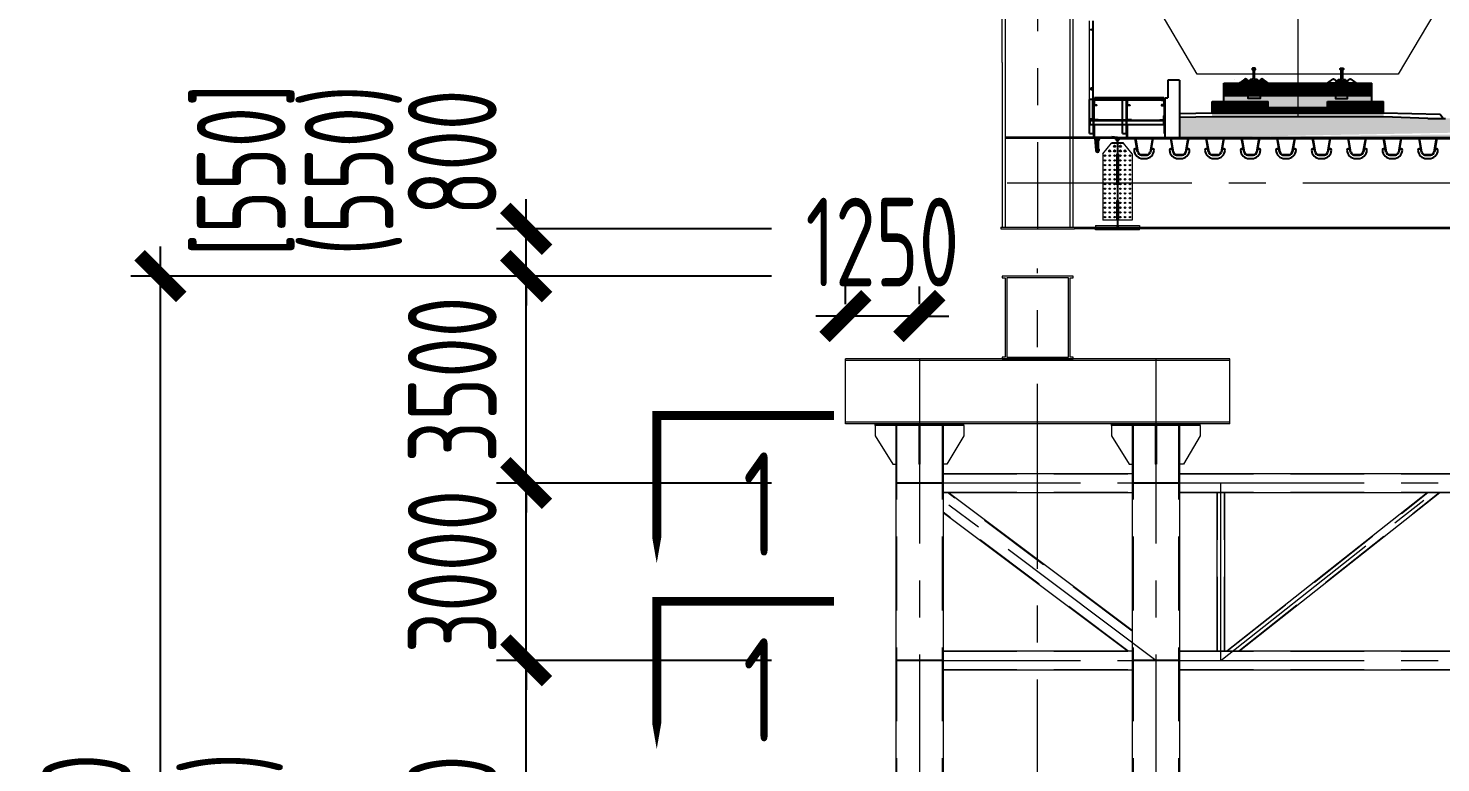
# Model space of a CAD drawing. Extents: x -2876908 to 633791, y -1383861 to 872234.
# Drawn here: x -1526390 to -1502502, y -113428 to -101004 of the extents above; entities that cross this region are included whole.
import ezdxf
from ezdxf.enums import TextEntityAlignment as Align

# ---------------------------------------------------------------- set-up
doc = ezdxf.new("R2010")
doc.units = 0
doc.header["$LTSCALE"] = 5
doc.header["$MEASUREMENT"] = 0
for name, pattern in [('CENTER', [2, 1.25, -0.25, 0.25, -0.25]), ('DASH', [0.35, 0.25, -0.1]), ('DASHED', [0.75, 0.5, -0.25])]:
    doc.linetypes.add(name, pattern=pattern)
doc.layers.get('0').update_dxf_attribs({"linetype": 'CONTINUOUS', "lineweight": 25})
doc.layers.get('DEFPOINTS').update_dxf_attribs({"color": 35, "linetype": 'CONTINUOUS', "lineweight": 13})
for name, color, linetype in [('2', 2, 'DASHED'), ('3', 3, 'CONTINUOUS'), ('4', 4, 'CONTINUOUS'), ('尺寸线', 3, 'CONTINUOUS')]:
    doc.layers.add(name, color=color, linetype=linetype)
for name, color, linetype, lineweight in [('3中心线', 6, 'CENTER', 18), ('4虚线', 2, 'DASHED', 18), ('5标注', 3, 'CONTINUOUS', 15), ('6文本', 7, 'CONTINUOUS', 15), ('8轮廓线', 4, 'CONTINUOUS', 15), ('DIM', 3, 'CONTINUOUS', 0)]:
    doc.layers.add(name, color=color, linetype=linetype, lineweight=lineweight)
doc.styles.add('TSSD_Dimension', font='tssdeng.shx', dxfattribs={"width": 0.7, "bigfont": 'hztxt.shx'})
doc.styles.add('TSSD_NORM', font='tssdeng.shx', dxfattribs={"width": 0.7, "bigfont": 'hztxt.shx'})
doc.dimstyles.new('TSSD_100_100', dxfattribs={"dimtxt": 300, "dimasz": 100, "dimexe": 100, "dimexo": 250, "dimgap": 100, "dimtad": 1, "dimdec": 0, "dimzin": 0, "dimdsep": 46, "dimtxsty": 'TSSD_Dimension', "dimblk": 'ARCHTICK', "dimblk1": 'ARCHTICK', "dimblk2": 'ARCHTICK', "dimcen": 0, "dimdle": 100, "dimclrt": 7, "dimadec": 0, "dimazin": 0, "dimtfac": 1, "dimtdec": 0, "dimtix": 1, "dimtmove": 2, "dimatfit": 3, "dimfxl": 1, "dimtolj": 1, "dimtzin": 0, "dimarcsym": 0})
pattern_1 = [(45, (-2233.15496, 2225.79422), (-0.1, 0.1), [])]

# ---------------------------------------------------------------- blocks, each defined once
blk = doc.blocks.new('CRTS3型板式无砟轨道')
at = {"layer": '3', "ltscale": 2.5}
h = blk.add_hatch(dxfattribs=at)
h.set_pattern_fill('JIS_WOOD', color=252, scale=0.2, style=0)
h.set_pattern_definition(pattern_1)
h.paths.add_polyline_path([(12.5, 3), (12.5, 5.1), (-12.5, 5.1), (-12.5, 3)])
h = blk.add_hatch(dxfattribs=at)
h.set_pattern_fill('JIS_WOOD', color=252, scale=0.2, style=0)
h.set_pattern_definition(pattern_1)
h.paths.add_polyline_path([(-5.08, 5.1, 0.682497), (-5.06, 5.15), (-5.93, 5.77, 0.409147), (-6.33, 5.64), (-6.45, 5.42, -0.526545), (-6.47, 5.42), (-6.5, 5.46, 0.220916), (-6.51, 5.46), (-8.38, 5.46, 0.220916), (-8.4, 5.46), (-8.42, 5.42, -0.526545), (-8.45, 5.42), (-8.57, 5.64, 0.409147), (-8.97, 5.77), (-9.84, 5.15, 0.682497), (-9.82, 5.1)])
h = blk.add_hatch(dxfattribs=at)
h.set_pattern_fill('AR-CONC', color=252, scale=0.005, style=0)
h.set_pattern_definition([(50, (-2233.155, 2236.2254), (0.91092334, -0.07969543), [0.09525, -1.04775]), (355, (-2233.155, 2236.2254), (-0.17621413, 0.95528321), [0.0762, -0.8382]), (100.451, (-2233.07905, 2236.2188), (0.7347125, 0.87558344), [0.08095, -0.89045]), (46.1842, (-2233.155, 2236.4794), (1.3553952, -0.21021164), [0.142875, -1.571625]), (96.6356, (-2233.042, 2236.4619), (1.18702117, 1.2371278), [0.121425, -1.335675]), (351.184, (-2233.155, 2236.4794), (1.187023, 1.2371256), [0.1143, -1.2573]), (21, (-2233.028, 2236.4159), (0.7580744, -0.5113276), [0.09525, -1.04775]), (326, (-2233.028, 2236.4159), (0.30901014, 0.92093983), [0.0762, -0.8382]), (71.4514, (-2232.9648, 2236.3733), (1.06708245, 0.4096143), [0.08095, -0.89045]), (37.5, (-2233.15496, 2236.22544), (0.015443016, 0.422775194), [0, -0.82804, 0, -0.8509, 0, -0.841375]), (7.5, (-2233.15496, 2236.22544), (0.33409831, 0.500902874), [0, -0.48514, 0, -0.80899, 0, -0.320675]), (327.5, (-2233.43817, 2236.22544), (0.677952976, -0.02864372), [0, -0.3175, 0, -0.9906, 0, -1.31445]), (317.5, (-2233.5652, 2236.22544), (0.74064591, 0.12713246), [0, -0.41275, 0, -0.65786, 0, -0.93345])])
h.paths.add_polyline_path([(12.5, 3), (-12.5, 3), (-12.5, 2), (-5, 2), (-5, 1), (5, 1), (5, 2), (12.5, 2)])
h = blk.add_hatch(dxfattribs=at)
h.set_pattern_fill('JIS_WOOD', color=252, scale=0.2, style=0)
h.set_pattern_definition(pattern_1)
h.paths.add_polyline_path([(14.5, 0), (14.5, 2), (5, 2), (5, 1), (-5, 1), (-5, 2), (-14.5, 2), (-14.5, 0)])
at = {"layer": '3'}
for p, q in [((-12.5, 5.1), (12.5, 5.1)), ((-12.5, 2), (-12.5, 5.1)), ((12.5, 2), (12.5, 5.1)), ((-12.5, 3), (12.5, 3)), ((-14.5, 2), (-5, 2)), ((-14.5, 0), (-14.5, 2)), ((-14.5, 0), (14.5, 0)), ((-5, 1), (-5, 2)), ((-5, 1), (5, 1)), ((5, 2), (14.5, 2)), ((5, 1), (5, 2)), ((14.5, 0), (14.5, 2))]:
    blk.add_line(p, q, dxfattribs=at)
for points in [[(-7.34, 5.93), (-7.34, 7.32, -0.414214), (-7.24, 7.42), (-7.18, 7.42), (-7.18, 7.52, 0.414214), (-7.27, 7.62), (-7.62, 7.62, 0.414214), (-7.72, 7.52), (-7.72, 7.42), (-7.65, 7.42, -0.414214), (-7.55, 7.32), (-7.55, 5.93, -0.414214), (-7.75, 5.73), (-7.93, 5.73, 0.414214), (-8.13, 5.53), (-6.76, 5.53, 0.414233), (-6.96, 5.73), (-7.14, 5.73, -0.414214), (-7.34, 5.93)], [(7.34, 5.93), (7.34, 7.32, 0.414214), (7.24, 7.42), (7.17, 7.42), (7.17, 7.52, -0.414214), (7.27, 7.62), (7.62, 7.62, -0.414214), (7.72, 7.52), (7.72, 7.42), (7.65, 7.42, 0.414214), (7.55, 7.32), (7.55, 5.93, 0.414214), (7.75, 5.73), (7.93, 5.73, -0.414214), (8.13, 5.53), (6.76, 5.53, -0.414233), (6.96, 5.73), (7.14, 5.73, 0.414214), (7.34, 5.93)]]:
    blk.add_lwpolyline(points, format="xyb", dxfattribs=at)
blk.add_lwpolyline([(-10.66, 5.73), (-10.66, 5.73)], dxfattribs=at)
for points in [[(-9.82, 5.1), (-5.08, 5.1, 0.782963), (-5.06, 5.16), (-5.93, 5.77, 0.409147), (-6.33, 5.64), (-6.45, 5.42, -0.526545), (-6.47, 5.42), (-6.5, 5.46, 0.220916), (-6.51, 5.46), (-8.38, 5.46, 0.220916), (-8.4, 5.46), (-8.42, 5.42, -0.526545), (-8.45, 5.42), (-8.57, 5.64, 0.409147), (-8.97, 5.77), (-9.83, 5.16, 0.782963)], [(9.82, 5.1), (5.08, 5.1, -0.782963), (5.06, 5.16), (5.93, 5.77, -0.409147), (6.33, 5.64), (6.45, 5.42, 0.526545), (6.47, 5.42), (6.5, 5.46, -0.220916), (6.51, 5.46), (8.38, 5.46, -0.220916), (8.4, 5.46), (8.42, 5.42, 0.526545), (8.45, 5.42), (8.57, 5.64, -0.409147), (8.97, 5.77), (9.83, 5.16, -0.782963)]]:
    blk.add_lwpolyline(points, format="xyb", close=True, dxfattribs=at)
for points in [[(-8.42, 3.95), (-6.37, 3.95), (-6.37, 2.48), (-8.42, 2.48)], [(8.42, 3.95), (6.37, 3.95), (6.37, 2.48), (8.42, 2.48)]]:
    blk.add_lwpolyline(points, close=True, dxfattribs=at)
blk = doc.blocks.new('U肋')
at = {"color": 0}
for p, q in [((-1.09, -2.32), (-1.5, 0)), ((-1.5, 0), (-1.42, 0)), ((-1.42, 0), (-1.5, 0)), ((-1.01, -2.31), (-1.42, 0)), ((1.42, 0), (1.01, -2.31)), ((1.5, 0), (1.09, -2.32)), ((1.42, 0), (1.5, 0)), ((1.5, 0), (1.42, 0)), ((-0.51, -2.72), (0.51, -2.72)), ((-0.51, -2.8), (0.51, -2.8))]:
    blk.add_line(p, q, dxfattribs=at)
at = {"color": 3}
for p, q in [((-1.24, -1.91), (-1.16, -1.9)), ((1.24, -1.91), (1.16, -1.9)), ((-0.2, -3.4), (0.2, -3.4))]:
    blk.add_line(p, q, dxfattribs=at)
blk.add_line((1.24, -1.91), (1.16, -1.9))
for centre, radius, start, end in [((-1.47, -1.96), 0.23, 10.6103, 185.0216), ((-0.2, -1.9), 1.5, 182.871, 270), ((0.2, -1.9), 1.5, 270, 357.129), ((1.47, -1.96), 0.23, 354.9784, 169.3897)]:
    blk.add_arc(centre, radius, start, end, dxfattribs=at)
at = {"color": 0}
for centre, radius, start, end in [((-0.51, -2.22), 0.58, 190.1247, 270), ((-0.51, -2.22), 0.5, 190.1247, 270), ((0.51, -2.22), 0.5, 270, 349.8753), ((0.51, -2.22), 0.58, 270, 349.8753)]:
    blk.add_arc(centre, radius, start, end, dxfattribs=at)
blk = doc.blocks.new('dds')
for points in [[(-1110465, -6396, -1), (-1110465, -6420, -1)], [(-1110385, -6396, -1), (-1110385, -6420, -1)], [(-1110305, -6396, -1), (-1110305, -6420, -1)], [(-1110205, -6396, 1), (-1110205, -6420, 1)], [(-1110125, -6396, 1), (-1110125, -6420, 1)], [(-1110045, -6396, 1), (-1110045, -6420, 1)], [(-1110465, -6476, -1), (-1110465, -6500, -1)], [(-1110465, -6556, -1), (-1110465, -6580, -1)], [(-1110465, -6636, -1), (-1110465, -6660, -1)], [(-1110385, -6476, -1), (-1110385, -6500, -1)], [(-1110385, -6556, -1), (-1110385, -6580, -1)], [(-1110385, -6636, -1), (-1110385, -6660, -1)], [(-1110305, -6476, 1), (-1110305, -6500, 1)], [(-1110305, -6556, -1), (-1110305, -6580, -1)], [(-1110305, -6636, -1), (-1110305, -6660, -1)], [(-1110205, -6476, 1), (-1110205, -6500, 1)], [(-1110205, -6556, 1), (-1110205, -6580, 1)], [(-1110205, -6636, 1), (-1110205, -6660, 1)], [(-1110125, -6476, 1), (-1110125, -6500, 1)], [(-1110125, -6556, 1), (-1110125, -6580, 1)], [(-1110125, -6636, 1), (-1110125, -6660, 1)], [(-1110045, -6476, 1), (-1110045, -6500, 1)], [(-1110045, -6556, 1), (-1110045, -6580, 1)], [(-1110045, -6636, 1), (-1110045, -6660, 1)], [(-1110465, -6716, -1), (-1110465, -6740, -1)], [(-1110465, -6796, -1), (-1110465, -6820, -1)], [(-1110465, -6876, -1), (-1110465, -6900, -1)], [(-1110385, -6716, -1), (-1110385, -6740, -1)], [(-1110385, -6796, -1), (-1110385, -6820, -1)], [(-1110385, -6876, -1), (-1110385, -6900, -1)], [(-1110305, -6716, -1), (-1110305, -6740, -1)], [(-1110305, -6796, -1), (-1110305, -6820, -1)], [(-1110305, -6876, -1), (-1110305, -6900, -1)], [(-1110205, -6716, 1), (-1110205, -6740, 1)], [(-1110205, -6796, 1), (-1110205, -6820, 1)], [(-1110205, -6876, 1), (-1110205, -6900, 1)], [(-1110125, -6716, 1), (-1110125, -6740, 1)], [(-1110125, -6796, 1), (-1110125, -6820, 1)], [(-1110125, -6876, 1), (-1110125, -6900, 1)], [(-1110045, -6716, 1), (-1110045, -6740, 1)], [(-1110045, -6796, 1), (-1110045, -6820, 1)], [(-1110045, -6876, 1), (-1110045, -6900, 1)], [(-1110465, -6956, -1), (-1110465, -6980, -1)], [(-1110465, -7036, -1), (-1110465, -7060, -1)], [(-1110465, -7116, -1), (-1110465, -7140, -1)], [(-1110385, -6956, -1), (-1110385, -6980, -1)], [(-1110385, -7036, -1), (-1110385, -7060, -1)], [(-1110385, -7116, -1), (-1110385, -7140, -1)], [(-1110305, -6956, -1), (-1110305, -6980, -1)], [(-1110305, -7036, -1), (-1110305, -7060, -1)], [(-1110305, -7116, -1), (-1110305, -7140, -1)], [(-1110205, -6956, 1), (-1110205, -6980, 1)], [(-1110205, -7036, 1), (-1110205, -7060, 1)], [(-1110205, -7116, 1), (-1110205, -7140, 1)], [(-1110125, -6956, 1), (-1110125, -6980, 1)], [(-1110125, -7036, 1), (-1110125, -7060, 1)], [(-1110125, -7116, 1), (-1110125, -7140, 1)], [(-1110045, -6956, 1), (-1110045, -6980, 1)], [(-1110045, -7036, 1), (-1110045, -7060, 1)], [(-1110045, -7116, 1), (-1110045, -7140, 1)], [(-1110465, -7196, -1), (-1110465, -7220, -1)], [(-1110465, -7276, -1), (-1110465, -7300, -1)], [(-1110465, -7356, -1), (-1110465, -7380, -1)], [(-1110385, -7196, -1), (-1110385, -7220, -1)], [(-1110385, -7276, -1), (-1110385, -7300, -1)], [(-1110385, -7356, -1), (-1110385, -7380, -1)], [(-1110305, -7196, 1), (-1110305, -7220, 1)], [(-1110305, -7276, -1), (-1110305, -7300, -1)], [(-1110305, -7356, -1), (-1110305, -7380, -1)], [(-1110205, -7196, 1), (-1110205, -7220, 1)], [(-1110205, -7276, 1), (-1110205, -7300, 1)], [(-1110205, -7356, 1), (-1110205, -7380, 1)], [(-1110125, -7196, 1), (-1110125, -7220, 1)], [(-1110125, -7276, 1), (-1110125, -7300, 1)], [(-1110125, -7356, 1), (-1110125, -7380, 1)], [(-1110045, -7196, 1), (-1110045, -7220, 1)], [(-1110045, -7276, 1), (-1110045, -7300, 1)], [(-1110045, -7356, 1), (-1110045, -7380, 1)], [(-1110465, -7436, -1), (-1110465, -7460, -1)], [(-1110385, -7436, -1), (-1110385, -7460, -1)], [(-1110305, -7436, -1), (-1110305, -7460, -1)], [(-1110205, -7436, 1), (-1110205, -7460, 1)], [(-1110125, -7436, 1), (-1110125, -7460, 1)], [(-1110045, -7436, 1), (-1110045, -7460, 1)]]:
    blk.add_hatch(color=256).paths.add_polyline_path(points)
at = {"layer": '3', "ltscale": 0.01}
h = blk.add_hatch(dxfattribs=at)
h.set_pattern_fill('AR-CONC', color=256, style=0)
h.set_pattern_definition([(50, (-871281.92, 668068.76), (182.18467, -15.939086), [19.05, -209.55]), (355, (-871281.92, 668068.76), (-35.242826, 191.056643), [15.24, -167.64]), (100.451, (-871266.74, 668067.43), (146.9425, 175.116688), [16.19, -178.09]), (46.1842, (-871281.92, 668119.56), (271.07904, -42.04233), [28.575, -314.325]), (96.6356, (-871259.33, 668116.05), (237.40423, 247.42556), [24.285, -267.135]), (351.184, (-871281.92, 668119.56), (237.40461, 247.42512), [22.86, -251.46]), (21, (-871256.52, 668106.86), (151.61488, -102.26552), [19.05, -209.55]), (326, (-871256.52, 668106.86), (61.80203, 184.187966), [15.24, -167.64]), (71.4514, (-871243.89, 668098.34), (213.41649, 81.922858), [16.19, -178.09]), (37.5, (-871281.92, 668068.76), (3.088603, 84.555039), [0, -165.608, 0, -170.18, 0, -168.275]), (7.5, (-871281.92, 668068.76), (66.819663, 100.180575), [0, -97.028, 0, -161.798, 0, -64.135]), (327.5, (-871338.564, 668068.76), (135.590595, -5.728744), [0, -63.5, 0, -198.12, 0, -262.89]), (317.5, (-871363.96, 668068.76), (148.129181, 25.426491), [0, -82.55, 0, -131.572, 0, -186.69])])
edge = h.paths.add_edge_path()
edge.add_line((-1109196, -5762), (-1109205, -6101))
edge.add_line((-1108655, -5751), (-1109196, -5762))
edge.add_line((-1105755, -5751), (-1108655, -5751))
edge.add_line((-1105005, -5778), (-1105755, -5751))
edge.add_line((-1105005, -5778), (-1104705, -5778))
edge.add_line((-1104405, -5778), (-1104705, -5778))
edge.add_line((-1104405, -5778), (-1103655, -5751))
edge.add_line((-1103655, -5751), (-1100755, -5751))
edge.add_line((-1100755, -5751), (-1100205, -5762))
edge.add_line((-1100205, -5762), (-1100205, -5938))
edge.add_line((-1109205, -6107), (-1109205, -6095))
edge.add_line((-1109150, -6101), (-1100205, -6101))
edge.add_line((-1100205, -6101), (-1100205, -6001))
at = {"layer": '4'}
for points in [[(-1110385, -6316, -1), (-1110385, -6340, -1)], [(-1110305, -6236, -1), (-1110305, -6260, -1)], [(-1110305, -6316, -1), (-1110305, -6340, -1)], [(-1110205, -6236, 1), (-1110205, -6260, 1)], [(-1110205, -6316, 1), (-1110205, -6340, 1)], [(-1110125, -6316, 1), (-1110125, -6340, 1)]]:
    blk.add_hatch(color=4, dxfattribs=at).paths.add_polyline_path(points)
for p, q in [((-1110505, -6377), (-1110355, -6198)), ((-1110005, -6377), (-1110155, -6198)), ((-1105155, -6117), (-1104855, -6117)), ((-1110505, -6377), (-1110505, -7498)), ((-1110005, -6377), (-1110005, -7498)), ((-1110625, -7589), (-1109885, -7589)), ((-1110625, -7589), (-1110625, -7617)), ((-1110625, -7661), (-1110625, -7641)), ((-1110005, -7498), (-1110505, -7498)), ((-1110265, -7589), (-1110265, -7661)), ((-1110245, -7589), (-1110245, -7661)), ((-1109885, -7589), (-1109885, -7617)), ((-1109885, -7661), (-1109885, -7641)), ((-1109885, -7661), (-1110625, -7661))]:
    blk.add_line(p, q)
for centre in [(-1110465, -6408), (-1110385, -6408), (-1110305, -6408), (-1110205, -6408), (-1110125, -6408), (-1110045, -6408), (-1110465, -6488), (-1110465, -6568), (-1110465, -6648), (-1110385, -6488), (-1110385, -6568), (-1110385, -6648), (-1110305, -6488), (-1110305, -6568), (-1110305, -6648), (-1110205, -6488), (-1110205, -6568), (-1110205, -6648), (-1110125, -6488), (-1110125, -6568), (-1110125, -6648), (-1110045, -6488), (-1110045, -6568), (-1110045, -6648), (-1110465, -6728), (-1110465, -6808), (-1110465, -6888), (-1110385, -6728), (-1110385, -6808), (-1110385, -6888), (-1110305, -6728), (-1110305, -6808), (-1110305, -6888), (-1110205, -6728), (-1110205, -6808), (-1110205, -6888), (-1110125, -6728), (-1110125, -6808), (-1110125, -6888), (-1110045, -6728), (-1110045, -6808), (-1110045, -6888), (-1110465, -6968), (-1110465, -7048), (-1110465, -7128), (-1110385, -6968), (-1110385, -7048), (-1110385, -7128), (-1110305, -6968), (-1110305, -7048), (-1110305, -7128), (-1110205, -6968), (-1110205, -7048), (-1110205, -7128), (-1110125, -6968), (-1110125, -7048), (-1110125, -7128), (-1110045, -6968), (-1110045, -7048), (-1110045, -7128), (-1110465, -7208), (-1110465, -7288), (-1110465, -7368), (-1110385, -7208), (-1110385, -7288), (-1110385, -7368), (-1110305, -7208), (-1110305, -7288), (-1110305, -7368), (-1110205, -7208), (-1110205, -7288), (-1110205, -7368), (-1110125, -7208), (-1110125, -7288), (-1110125, -7368), (-1110045, -7208), (-1110045, -7288), (-1110045, -7368), (-1110465, -7448), (-1110385, -7448), (-1110305, -7448), (-1110205, -7448), (-1110125, -7448), (-1110045, -7448)]:
    blk.add_circle(centre, 12)
at = {"layer": '2', "color": 2, "linetype": 'DASHED', "ltscale": 0.5}
for p, q in [((-1110265, -6198), (-1110265, -7498)), ((-1110245, -6198), (-1110245, -7498))]:
    blk.add_line(p, q, dxfattribs=at)
at = {"layer": '3', "color": 3}
for p, q in [((-1108655, -5691), (-1109205, -5702)), ((-1105755, -5691), (-1108655, -5691)), ((-1104796, -5710), (-1105755, -5691))]:
    blk.add_line(p, q, dxfattribs=at)
at = {"layer": '3', "ltscale": 2.5}
blk.add_line((-1104755, -5773), (-1104796, -5710), dxfattribs=at)
at = {"layer": '3中心线', "ltscale": 500}
for p, q in [((-1111605, 8823), (-1111605, -7645)), ((-1107205, 2221), (-1107205, -5751)), ((-1112121, -6867), (-1097255, -6867))]:
    blk.add_line(p, q, dxfattribs=at)
at = {"layer": '4', "color": 4}
for p, q in [((-1109205, -5129), (-1109405, -5129)), ((-1109405, -5129), (-1109405, -5427)), ((-1109205, -5129), (-1109205, -6101)), ((-1110655, -5459), (-1110730, -5459)), ((-1110730, -6033), (-1110730, -5459)), ((-1110726, -5793), (-1110726, -5459)), ((-1110669, -5793), (-1110669, -5459)), ((-1110663, -6033), (-1110663, -5459)), ((-1110655, -5808), (-1110655, -5468)), ((-1110645, -5459), (-1110645, -5427)), ((-1109473, -5427), (-1110645, -5427)), ((-1109463, -5459), (-1110645, -5459)), ((-1110095, -5467), (-1110609, -5467)), ((-1110170, -5467), (-1110170, -5459)), ((-1110170, -5811), (-1110170, -5467)), ((-1110103, -5467), (-1110103, -5459)), ((-1110103, -6033), (-1110103, -5467)), ((-1110095, -6101), (-1110095, -5468)), ((-1109509, -5467), (-1110049, -5467)), ((-1109473, -5459), (-1109473, -5427)), ((-1109463, -5468), (-1109463, -6034)), ((-1109455, -5469), (-1109463, -5469)), ((-1109455, -5427), (-1109455, -6101)), ((-1109455, -5427), (-1109405, -5427)), ((-1109455, -5469), (-1109455, -6034)), ((-1110651, -5733), (-1110651, -5559)), ((-1110091, -5733), (-1110091, -5559)), ((-1110663, -5793), (-1110726, -5793)), ((-1110020, -5808), (-1110720, -5808)), ((-1110720, -5808), (-1110720, -5883)), ((-1110720, -5816), (-1109478, -5816)), ((-1110720, -5883), (-1109478, -5883)), ((-1110655, -5883), (-1110655, -5808)), ((-1110655, -6089), (-1110655, -5883)), ((-1110643, -5893), (-1110655, -5893)), ((-1110643, -6089), (-1110643, -5893)), ((-1110170, -5883), (-1110170, -5808)), ((-1110170, -6033), (-1110170, -5883)), ((-1110095, -5893), (-1110083, -5893)), ((-1110083, -6101), (-1110083, -5893)), ((-1110020, -5808), (-1109478, -5808)), ((-1109478, -5816), (-1109520, -5816)), ((-1109478, -5816), (-1109520, -5816)), ((-1109478, -5808), (-1109478, -5883)), ((-1109463, -5883), (-1109463, -5808)), ((-1109463, -5883), (-1109463, -5808)), ((-1110730, -6033), (-1110655, -6033)), ((-1110636, -6117), (-1110622, -6319)), ((-1110603, -6117), (-1110603, -6317)), ((-1110583, -6117), (-1110583, -6317)), ((-1110155, -6198), (-1110355, -6198)), ((-1110255, -6101), (-1110351, -6089)), ((-1110255, -6117), (-1110255, -6101)), ((-1110255, -6101), (-1099155, -6101)), ((-1110255, -6117), (-1099055, -6117)), ((-1110170, -6033), (-1110095, -6033)), ((-1109455, -6034), (-1109463, -6034)), ((-1109455, -6034), (-1109463, -6034)), ((-1109455, -6034), (-1109463, -6034)), ((-1109455, -6034), (-1109463, -6034)), ((-1110603, -6317), (-1110583, -6317)), ((-1110603, -6317), (-1110583, -6317))]:
    blk.add_line(p, q, dxfattribs=at)
for points in [[(-1110655, -5459), (-1110607, -5459), (-1110607, -5463, -0.414214), (-1110611, -5467), (-1110641, -5467, 0.414214), (-1110650, -5476), (-1110650, -5542, 0.414214), (-1110641, -5550), (-1110611, -5550, -0.414214), (-1110607, -5555), (-1110607, -5559), (-1110655, -5559)], [(-1110095, -5459), (-1110047, -5459), (-1110047, -5463, -0.414214), (-1110051, -5467), (-1110081, -5467, 0.414214), (-1110090, -5476), (-1110090, -5542, 0.414214), (-1110081, -5550), (-1110051, -5550, -0.414214), (-1110047, -5555), (-1110047, -5559), (-1110095, -5559)], [(-1109463, -5459), (-1109511, -5459), (-1109511, -5463, 0.414214), (-1109507, -5467), (-1109477, -5467, -0.414214), (-1109468, -5476), (-1109468, -5542, -0.414214), (-1109477, -5550), (-1109507, -5550, 0.414214), (-1109511, -5555), (-1109511, -5559), (-1109463, -5559)], [(-1110580, -5808), (-1110580, -5806, 0.414214), (-1110584, -5802), (-1110640, -5802, -0.414214), (-1110649, -5793), (-1110649, -5737, 0.414214), (-1110653, -5733), (-1110655, -5733), (-1110655, -5808)], [(-1110020, -5808), (-1110020, -5806, 0.414214), (-1110024, -5802), (-1110080, -5802, -0.414214), (-1110089, -5793), (-1110089, -5737, 0.414214), (-1110093, -5733), (-1110095, -5733), (-1110095, -5808)], [(-1109538, -5808), (-1109538, -5806, -0.414214), (-1109534, -5802), (-1109478, -5802, 0.414214), (-1109469, -5793), (-1109469, -5737, -0.414214), (-1109465, -5733), (-1109463, -5733), (-1109463, -5808)]]:
    blk.add_lwpolyline(points, format="xyb", close=True, dxfattribs=at)
for centre, radius in [((-1110693, -5277), 15), ((-1110385, -6328), 12), ((-1110305, -6248), 12), ((-1110305, -6328), 12), ((-1110205, -6248), 12), ((-1110205, -6328), 12), ((-1110125, -6328), 12)]:
    blk.add_circle(centre, radius, dxfattribs=at)
for centre, radius, start, end in [((-1110583, -6117), 30, 270, 0), ((-1110255, -6117), 35, 180, 0), ((-1110593, -6317), 30, 183.7011, 70.5288), ((-1110593, -6317), 30, 183.7011, 70.5288)]:
    blk.add_arc(centre, radius, start, end, dxfattribs=at)
at = {"layer": '8轮廓线'}
for p, q in [((-1112205, -4830), (-1112205, 8823)), ((-1112155, 8823), (-1112155, -7563)), ((-1111055, -7617), (-1111055, 8823)), ((-1111005, -7617), (-1111005, 8823)), ((-1110726, -5459), (-1110726, -4127)), ((-1110669, -5459), (-1110669, -4127)), ((-1110663, -5459), (-1110663, -4127)), ((-1112205, -4830), (-1112205, -7617)), ((-1112155, -4830), (-1112155, -7617)), ((-1112155, -6089), (-1110351, -6089)), ((-1110255, -6117), (-1112155, -6117)), ((-1112230, -7617), (-1109155, -7617)), ((-1112230, -7617), (-1112230, -7645)), ((-1110980, -7617), (-1110980, -7645)), ((-1110980, -7641), (-1098430, -7641)), ((-1109155, -7617), (-1100255, -7617)), ((-1112230, -7645), (-1110980, -7645))]:
    blk.add_line(p, q, dxfattribs=at)
blk.add_lwpolyline([(-1109645, -3779), (-1109645, -1029), (-1108905, 471), (-1107855, 2221), (-1106555, 2221), (-1105505, 471), (-1104765, -1029), (-1104765, -3779), (-1105505, -5029), (-1108905, -5029)], close=True, dxfattribs=at)
blk.add_circle((-1110693, -4277), 15, dxfattribs=at)
at = {"layer": '尺寸线'}
for p, q in [((-1108655, -5751), (-1109205, -5762)), ((-1105755, -5751), (-1108655, -5751)), ((-1105005, -5778), (-1105755, -5751)), ((-1105005, -5778), (-1104705, -5778)), ((-1110255, -6117), (-1110255, -7617))]:
    blk.add_line(p, q, dxfattribs=at)
at = {"xscale": 100, "yscale": 100, "zscale": 100}
for p in [(-1109205, -6117), (-1108005, -6117), (-1107405, -6117)]:
    blk.add_blockref('U肋', p, dxfattribs=at)
at = {"layer": '3', "color": 6, "xscale": 100, "yscale": 100, "zscale": 100}
blk.add_blockref('CRTS3型板式无砟轨道', (-1107205, -5691), dxfattribs=at)
at = {"layer": '4', "color": 4, "xscale": 100, "yscale": 100, "zscale": 100}
blk.add_blockref('U肋', (-1109805, -6117), dxfattribs=at)
blk.add_blockref('U肋', (-1109805, -6117), dxfattribs=at)
at = {"layer": '尺寸线', "xscale": 100, "yscale": 100, "zscale": 100}
for p in [(-1109205, -6117), (-1108605, -6117), (-1108605, -6117), (-1108005, -6117), (-1107405, -6117), (-1106805, -6117), (-1106805, -6117), (-1106205, -6117), (-1106205, -6117), (-1105605, -6117), (-1105605, -6117), (-1105005, -6117)]:
    blk.add_blockref('U肋', p, dxfattribs=at)
blk = doc.blocks.new('_ArchTick')
at = {"color": 0, "linetype": 'ByBlock', "const_width": 0.5}
blk.add_lwpolyline([(-0.707, -0.707), (0.707, 0.707)], dxfattribs=at)
blk = doc.blocks.new('*D2281')
at = {"layer": 'DEFPOINTS', "color": 0, "transparency": 16777216}
for p in [(-1517969, -111696), (-1512569, -111696), (-1512569, -117696)]:
    blk.add_point(p, dxfattribs=at)
at = {"layer": 'DIM', "color": 0, "lineweight": -2, "transparency": 16777216}
for p, q in [((-1517969, -118196), (-1517969, -111196)), ((-1513819, -111696), (-1518469, -111696)), ((-1513819, -117696), (-1518469, -117696))]:
    blk.add_line(p, q, dxfattribs=at)
at = {"layer": 'DIM', "color": 0, "lineweight": -2, "transparency": 16777216, "xscale": 500, "yscale": 500, "zscale": 500}
for p, rotation in [((-1517969, -111696), 90), ((-1517969, -117696), 270)]:
    blk.add_blockref('_ArchTick', p, dxfattribs=dict(at, rotation=rotation))
at = {"layer": 'DIM', "color": 7, "transparency": 16777216, "insert": (-1519219, -114696), "char_height": 1500, "attachment_point": 5, "rotation": 90, "style": 'TSSD_Dimension'}
blk.add_mtext('\\A1;6000', dxfattribs=at)
blk = doc.blocks.new('*D2282')
at = {"layer": 'DEFPOINTS', "color": 0, "transparency": 16777216}
for p in [(-1517969, -108696), (-1512569, -108696), (-1512569, -111696)]:
    blk.add_point(p, dxfattribs=at)
at = {"layer": 'DIM', "color": 0, "lineweight": -2, "transparency": 16777216}
for p, q in [((-1517969, -108696), (-1517969, -108196)), ((-1513819, -108696), (-1518469, -108696)), ((-1517969, -111696), (-1517969, -108696)), ((-1513819, -111696), (-1518469, -111696)), ((-1517969, -111696), (-1517969, -112196))]:
    blk.add_line(p, q, dxfattribs=at)
at = {"layer": 'DIM', "color": 0, "lineweight": -2, "transparency": 16777216, "xscale": 500, "yscale": 500, "zscale": 500}
for p, rotation in [((-1517969, -108696), 270), ((-1517969, -111696), 90)]:
    blk.add_blockref('_ArchTick', p, dxfattribs=dict(at, rotation=rotation))
at = {"layer": 'DIM', "color": 7, "transparency": 16777216, "insert": (-1519219, -110196), "char_height": 1500, "attachment_point": 5, "rotation": 90, "style": 'TSSD_Dimension'}
blk.add_mtext('\\A1;3000', dxfattribs=at)
blk = doc.blocks.new('*D2283')
at = {"layer": 'DEFPOINTS', "color": 0, "transparency": 16777216}
for p in [(-1517969, -105196), (-1512569, -105196), (-1512569, -108696)]:
    blk.add_point(p, dxfattribs=at)
at = {"layer": 'DIM', "color": 0, "lineweight": -2, "transparency": 16777216}
for p, q in [((-1517969, -105196), (-1517969, -104696)), ((-1513819, -105196), (-1518469, -105196)), ((-1517969, -108696), (-1517969, -105196)), ((-1513819, -108696), (-1518469, -108696)), ((-1517969, -108696), (-1517969, -109196))]:
    blk.add_line(p, q, dxfattribs=at)
at = {"layer": 'DIM', "color": 0, "lineweight": -2, "transparency": 16777216, "xscale": 500, "yscale": 500, "zscale": 500}
for p, rotation in [((-1517969, -105196), 270), ((-1517969, -108696), 90)]:
    blk.add_blockref('_ArchTick', p, dxfattribs=dict(at, rotation=rotation))
at = {"layer": 'DIM', "color": 7, "transparency": 16777216, "insert": (-1519219, -106946), "char_height": 1500, "attachment_point": 5, "rotation": 90, "style": 'TSSD_Dimension'}
blk.add_mtext('\\A1;3500', dxfattribs=at)
blk = doc.blocks.new('*D2295')
at = {"layer": 'DEFPOINTS', "color": 0, "transparency": 16777216}
for p in [(-1517969, -104396), (-1512569, -104396), (-1512569, -105196)]:
    blk.add_point(p, dxfattribs=at)
at = {"layer": 'DIM', "color": 0, "lineweight": -2, "transparency": 16777216}
for p, q in [((-1517969, -104396), (-1517969, -103896)), ((-1513819, -104396), (-1518469, -104396)), ((-1517969, -105196), (-1517969, -104396)), ((-1513819, -105196), (-1518469, -105196)), ((-1517969, -105196), (-1517969, -105696))]:
    blk.add_line(p, q, dxfattribs=at)
at = {"layer": 'DIM', "color": 0, "lineweight": -2, "transparency": 16777216, "xscale": 500, "yscale": 500, "zscale": 500}
for p, rotation in [((-1517969, -104396), 270), ((-1517969, -105196), 90)]:
    blk.add_blockref('_ArchTick', p, dxfattribs=dict(at, rotation=rotation))
at = {"layer": 'DIM', "color": 7, "transparency": 16777216, "insert": (-1519219, -103105), "char_height": 1500, "attachment_point": 5, "rotation": 90, "style": 'TSSD_Dimension'}
blk.add_mtext('\\A1;800', dxfattribs=at)
blk = doc.blocks.new('*D2296')
at = {"layer": 'DEFPOINTS', "color": 0, "transparency": 16777216}
for p in [(-1512569, -105871), (-1512569, -106921), (-1511319, -106921)]:
    blk.add_point(p, dxfattribs=at)
at = {"layer": 'DIM', "color": 0, "lineweight": -2, "transparency": 16777216}
for p, q in [((-1512569, -105671), (-1512569, -105371)), ((-1511319, -105671), (-1511319, -105371)), ((-1512569, -105871), (-1513069, -105871)), ((-1511319, -105871), (-1512569, -105871)), ((-1511319, -105871), (-1510819, -105871))]:
    blk.add_line(p, q, dxfattribs=at)
at = {"layer": 'DIM', "color": 0, "lineweight": -2, "transparency": 16777216, "xscale": 500, "yscale": 500, "zscale": 500}
blk.add_blockref('_ArchTick', (-1512569, -105871), dxfattribs=at)
at = {"layer": 'DIM', "color": 0, "lineweight": -2, "transparency": 16777216, "xscale": 500, "yscale": 500, "zscale": 500, "rotation": 180}
blk.add_blockref('_ArchTick', (-1511319, -105871), dxfattribs=at)
at = {"layer": 'DIM', "color": 7, "transparency": 16777216, "insert": (-1511944, -104621), "char_height": 1500, "attachment_point": 5, "style": 'TSSD_Dimension'}
blk.add_mtext('\\A1;1250', dxfattribs=at)
blk = doc.blocks.new('*D2297')
at = {"layer": 'DEFPOINTS', "color": 0, "transparency": 16777216}
for p in [(-1524155, -105196), (-1512569, -105196), (-1512569, -124746)]:
    blk.add_point(p, dxfattribs=at)
at = {"layer": 'DIM', "color": 0, "lineweight": -2, "transparency": 16777216}
for p, q in [((-1524155, -125246), (-1524155, -104696)), ((-1513819, -105196), (-1524655, -105196)), ((-1513819, -124746), (-1524655, -124746))]:
    blk.add_line(p, q, dxfattribs=at)
at = {"layer": 'DIM', "color": 0, "lineweight": -2, "transparency": 16777216, "xscale": 500, "yscale": 500, "zscale": 500}
for p, rotation in [((-1524155, -105196), 90), ((-1524155, -124746), 270)]:
    blk.add_blockref('_ArchTick', p, dxfattribs=dict(at, rotation=rotation))
at = {"layer": 'DIM', "color": 7, "transparency": 16777216, "insert": (-1525405, -114971), "char_height": 1500, "attachment_point": 5, "rotation": 90, "style": 'TSSD_Dimension'}
blk.add_mtext('\\A1;19550', dxfattribs=at)

msp = doc.modelspace()

# ---------------------------------------------------------------- linework, layer by layer
at = {"layer": '3中心线', "ltscale": 500}
for p, q in [((-1509319.16, -125145.73), (-1509319.16, -105065.73)), ((-1511319.16, -106595.73), (-1511319.16, -135816.319)), ((-1507319.16, -106595.73), (-1507319.16, -135816.319)), ((-1511719.16, -108695.73), (-1506919.16, -108695.73)), ((-1507319.16, -111695.73), (-1511319.16, -108695.73)), ((-1506919.16, -108695.73), (-1497919.166, -108695.73)), ((-1506219.16, -111695.73), (-1506219.16, -108695.73)), ((-1506219.16, -111695.73), (-1502419.163, -108695.73)), ((-1511719.16, -111695.73), (-1506919.16, -111695.73)), ((-1506919.16, -111695.73), (-1497919.166, -111695.73))]:
    msp.add_line(p, q, dxfattribs=at)
at = {"layer": '4虚线', "ltscale": 500}
for p, q in [((-1511703.16, -107725.73), (-1511703.16, -123945.73)), ((-1510935.16, -107725.73), (-1510935.16, -123945.73)), ((-1507703.16, -107725.73), (-1507703.16, -123945.73)), ((-1506935.16, -107725.73), (-1506935.16, -123945.73)), ((-1510919.16, -108541.23), (-1507719.16, -108541.23)), ((-1506919.16, -108541.23), (-1497919.166, -108541.23)), ((-1510919.16, -108850.23), (-1507719.16, -108850.23)), ((-1507719.16, -111202.605), (-1510844.993, -108858.23)), ((-1506919.16, -108850.23), (-1497919.166, -108850.23)), ((-1506279.66, -111533.23), (-1506279.66, -108858.23)), ((-1506158.66, -111533.23), (-1506158.66, -108858.23)), ((-1506110.963, -111533.23), (-1502722.633, -108858.23)), ((-1505915.69, -111533.23), (-1502527.359, -108858.23)), ((-1507793.326, -111533.23), (-1510919.16, -109188.855)), ((-1510919.16, -111541.23), (-1507719.16, -111541.23)), ((-1506919.16, -111541.23), (-1497919.166, -111541.23)), ((-1510919.16, -111850.23), (-1507719.16, -111850.23)), ((-1506919.16, -111850.23), (-1497919.166, -111850.23))]:
    msp.add_line(p, q, dxfattribs=at)
at = {"layer": '5标注', "flags": 128}
for points in [[(-1512760.764, -107553.277, 150, 150, 0), (-1515760.764, -107553.277, 150, 150, 0), (-1515760.764, -109053.277, 350, 0, 0), (-1515760.764, -110053.277, 0, 0, 0)], [(-1512760.764, -110696.851, 150, 150, 0), (-1515760.764, -110696.851, 150, 150, 0), (-1515760.764, -112196.851, 350, 0, 0), (-1515760.764, -113196.851, 0, 0, 0)]]:
    msp.add_lwpolyline(points, format="xyseb", dxfattribs=at)
at = {"layer": '5标注', "linetype": 'DASH', "ltscale": 100, "const_width": 30, "flags": 128}
for points in [[(-1511719.16, -108695.73), (-1510919.16, -108695.73)], [(-1507719.16, -108695.73), (-1506919.16, -108695.73)], [(-1511719.16, -111695.73), (-1510919.16, -111695.73)], [(-1507719.16, -111695.73), (-1506919.16, -111695.73)]]:
    msp.add_lwpolyline(points, dxfattribs=at)
at = {"layer": '8轮廓线'}
for p, q in [((-1512569.16, -107695.73), (-1512569.16, -106595.73)), ((-1506069.16, -106595.73), (-1512569.16, -106595.73)), ((-1506069.16, -106625.73), (-1512569.16, -106625.73)), ((-1506069.16, -107695.73), (-1506069.16, -106595.73)), ((-1506069.16, -107665.73), (-1512569.16, -107665.73)), ((-1506069.16, -107695.73), (-1512569.16, -107695.73)), ((-1512069.16, -107725.73), (-1512069.16, -107695.73)), ((-1512069.16, -107695.73), (-1510569.16, -107695.73)), ((-1510569.16, -107725.73), (-1512069.16, -107725.73)), ((-1512069.16, -107725.73), (-1512069.16, -107895.73)), ((-1511719.16, -107695.73), (-1510919.16, -107695.73)), ((-1511719.16, -107725.73), (-1511719.16, -123945.73)), ((-1511329.16, -107725.73), (-1511329.16, -108375.73)), ((-1511309.16, -107725.73), (-1511309.16, -108375.73)), ((-1510919.16, -107725.73), (-1510919.16, -123945.73)), ((-1510569.16, -107725.73), (-1510569.16, -107695.73)), ((-1510569.16, -107725.73), (-1510569.16, -107895.73)), ((-1508069.16, -107725.73), (-1508069.16, -107695.73)), ((-1508069.16, -107695.73), (-1506569.16, -107695.73)), ((-1506569.16, -107725.73), (-1508069.16, -107725.73)), ((-1508069.16, -107725.73), (-1508069.16, -107895.73)), ((-1507719.16, -107695.73), (-1506919.16, -107695.73)), ((-1507719.16, -107725.73), (-1507719.16, -123945.73)), ((-1507329.16, -107725.73), (-1507329.16, -108375.73)), ((-1507309.16, -107725.73), (-1507309.16, -108375.73)), ((-1506919.16, -107725.73), (-1506919.16, -123945.73)), ((-1506569.16, -107725.73), (-1506569.16, -107695.73)), ((-1506569.16, -107725.73), (-1506569.16, -107895.73)), ((-1512069.16, -107895.73), (-1511769.16, -108375.73)), ((-1510569.16, -107895.73), (-1510853.456, -108375.73)), ((-1508069.16, -107895.73), (-1507769.16, -108375.73)), ((-1506569.16, -107895.73), (-1506853.456, -108375.73)), ((-1511769.16, -108375.73), (-1511719.16, -108375.73)), ((-1511309.16, -108375.73), (-1511329.16, -108375.73)), ((-1510853.456, -108375.73), (-1510919.16, -108375.73)), ((-1507769.16, -108375.73), (-1507719.16, -108375.73)), ((-1507309.16, -108375.73), (-1507329.16, -108375.73)), ((-1506853.456, -108375.73), (-1506919.16, -108375.73)), ((-1510919.16, -108533.23), (-1507719.16, -108533.23)), ((-1506919.16, -108533.23), (-1497919.166, -108533.23)), ((-1510919.16, -108858.23), (-1507719.16, -108858.23)), ((-1507719.16, -111192.605), (-1510831.66, -108858.23)), ((-1506919.16, -108858.23), (-1497919.166, -108858.23)), ((-1506285.66, -111533.23), (-1506285.66, -108858.23)), ((-1506152.66, -111533.23), (-1506152.66, -108858.23)), ((-1506120.646, -111533.23), (-1502732.316, -108858.23)), ((-1505906.007, -111533.23), (-1502517.676, -108858.23)), ((-1507806.66, -111533.23), (-1510919.16, -109198.855)), ((-1510919.16, -111533.23), (-1507719.16, -111533.23)), ((-1506919.16, -111533.23), (-1497919.166, -111533.23)), ((-1510919.16, -111858.23), (-1507719.16, -111858.23)), ((-1506919.16, -111858.23), (-1497919.166, -111858.23))]:
    msp.add_line(p, q, dxfattribs=at)
for points in [[(-1509919.16, -106595.73), (-1508719.16, -106595.73), (-1508719.16, -106565.73), (-1508769.16, -106565.73), (-1508769.16, -105225.73), (-1508719.16, -105225.73), (-1508719.16, -105195.73), (-1509919.16, -105195.73), (-1509919.16, -105225.73), (-1509869.16, -105225.73), (-1509869.16, -106565.73), (-1509919.16, -106565.73)], [(-1509839.16, -106565.73), (-1508799.16, -106565.73), (-1508799.16, -105225.73), (-1509839.16, -105225.73)]]:
    msp.add_lwpolyline(points, close=True, dxfattribs=at)

# ---------------------------------------------------------------- block references
at = {"layer": '5标注'}
msp.add_blockref('dds', (-397714.018, -96750.856), dxfattribs=at)

# ---------------------------------------------------------------- texts
at = {"layer": '6文本', "style": 'TSSD_NORM', "width": 0.7}
for p in [(-1514010.764, -109053.277), (-1514010.764, -112196.851)]:
    msp.add_text('1', height=1750, dxfattribs=at).set_placement(p, align=Align.MIDDLE_CENTER)
at = {"layer": 'DIM', "color": 7, "char_height": 1500, "attachment_point": 5, "rotation": 90, "style": 'TSSD_Dimension'}
for s, insert in [('\\A1;[550]', (-1522712.583, -103405.345)), ('\\A1;(550)', (-1520890.872, -103405.345)), ('\\A1;(19500)', (-1522905.247, -115295.73))]:
    msp.add_mtext(s, dxfattribs=dict(at, insert=insert))

# ---------------------------------------------------------------- dimensions: what is measured, and where the dimension line sits
at = {"layer": 'DIM'}
dim = msp.add_linear_dim(base=(-1517968.596, -104395.73), p1=(-1512569.16, -105195.73), p2=(-1512569.16, -104395.73), angle=90, dimstyle='TSSD_100_100', override={"dimtxt": 1500, "dimasz": 500, "dimexe": 500, "dimexo": 1250, "dimgap": 500, "dimdle": 500}, dxfattribs=at)
dim.commit()
dim.dimension.update_dxf_attribs({"geometry": '*D2295', "text_midpoint": (-1519218.596, -103105.345), "dimtype": 160})
dim = msp.add_linear_dim(base=(-1512569.16, -105871.419), p1=(-1511319.16, -106920.712), p2=(-1512569.16, -106920.712), dimstyle='TSSD_100_100', override={"dimtxt": 1500, "dimasz": 500, "dimexe": 500, "dimexo": 1250, "dimgap": 500, "dimdle": 500}, dxfattribs=at)
dim.commit()
dim.dimension.update_dxf_attribs({"geometry": '*D2296', "text_midpoint": (-1511944.16, -104621.419)})
for base, p1, p2, picture, middle in [((-1524155.247, -105195.73), (-1512569.16, -124745.73), (-1512569.16, -105195.73), '*D2297', (-1525405.247, -114970.73)), ((-1517968.596, -105195.73), (-1512569.16, -108695.73), (-1512569.16, -105195.73), '*D2283', (-1519218.596, -106945.73)), ((-1517968.596, -108695.73), (-1512569.16, -111695.73), (-1512569.16, -108695.73), '*D2282', (-1519218.596, -110195.73)), ((-1517968.596, -111695.73), (-1512569.16, -117695.73), (-1512569.16, -111695.73), '*D2281', (-1519218.596, -114695.73))]:
    dim = msp.add_linear_dim(base=base, p1=p1, p2=p2, angle=90, dimstyle='TSSD_100_100', override={"dimtxt": 1500, "dimasz": 500, "dimexe": 500, "dimexo": 1250, "dimgap": 500, "dimdle": 500}, dxfattribs=at)
    dim.commit()
    dim.dimension.update_dxf_attribs({"geometry": picture, "text_midpoint": middle})

doc.saveas('drawing.dxf')
